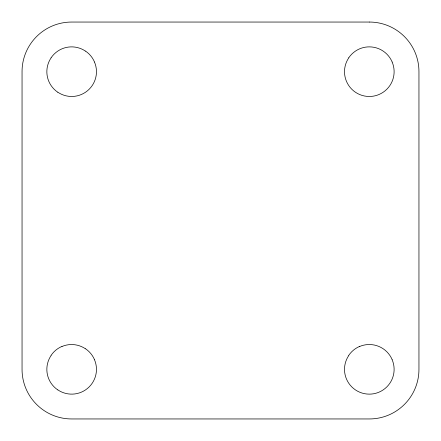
<?xml version="1.0" encoding="UTF-8"?>
<svg xmlns="http://www.w3.org/2000/svg" width="441" height="441" viewBox="0 0 441 441"><rect width="100%" height="100%" fill="white"/><g stroke="black" fill="none" stroke-linecap="round" stroke-linejoin="round"><path stroke-width="0.66" d="M94.512 359.762A24.69 24.69 0 0 1 92.224 383.207A24.878 24.878 0 0 1 81.309 392.187A24.707 24.707 0 0 1 57.859 389.905M57.782 389.905A24.872 24.872 0 0 1 48.797 378.99A24.702 24.702 0 0 1 51.079 355.551M51.084 355.374A24.872 24.872 0 0 1 61.994 346.389M61.994 346.483A24.702 24.702 0 0 1 85.433 348.765M85.521 348.77A24.878 24.878 0 0 1 94.512 359.68M392.17 359.762A24.69 24.69 0 0 1 389.883 383.207A24.878 24.878 0 0 1 378.962 392.187A24.707 24.707 0 0 1 369.31 394.138A24.702 24.702 0 0 1 355.44 389.905A24.872 24.872 0 0 1 346.455 378.99A24.702 24.702 0 0 1 348.737 355.551M348.743 355.374A24.872 24.872 0 0 1 359.652 346.389M359.652 346.483A24.702 24.702 0 0 1 369.31 344.531A24.707 24.707 0 0 1 383.179 348.765A24.878 24.878 0 0 1 392.17 359.68M94.512 62.087A24.702 24.702 0 0 1 92.224 85.543A24.889 24.889 0 0 1 81.309 94.528A24.702 24.702 0 0 1 57.854 92.241M57.782 92.241A24.878 24.878 0 0 1 48.797 81.326A24.707 24.707 0 0 1 51.084 57.876M51.084 57.804A24.878 24.878 0 0 1 61.994 48.819A24.696 24.696 0 0 1 85.438 51.101M85.521 51.106A24.889 24.889 0 0 1 94.512 62.016M392.17 62.087A24.702 24.702 0 0 1 389.883 85.543A24.889 24.889 0 0 1 378.962 94.528A24.702 24.702 0 0 1 369.31 96.48A24.69 24.69 0 0 1 355.44 92.246A24.878 24.878 0 0 1 346.455 81.326A24.707 24.707 0 0 1 348.743 57.876M348.743 57.804A24.878 24.878 0 0 1 359.652 48.819A24.696 24.696 0 0 1 369.31 46.867A24.702 24.702 0 0 1 383.179 51.101A24.889 24.889 0 0 1 392.17 62.016M369.338 22.05L71.663 22.05A49.403 49.403 0 0 0 52.352 25.947A49.756 49.756 0 0 0 30.523 43.924A49.398 49.398 0 0 0 22.05 71.663L22.05 369.338A49.403 49.403 0 0 0 25.947 388.648A49.761 49.761 0 0 0 43.924 410.477A49.403 49.403 0 0 0 71.663 418.95L369.338 418.95A49.403 49.403 0 0 0 388.648 415.053A49.761 49.761 0 0 0 410.477 397.076A49.403 49.403 0 0 0 418.95 369.338L418.95 71.663A49.398 49.398 0 0 0 415.053 52.352A49.756 49.756 0 0 0 397.076 30.523A49.403 49.403 0 0 0 369.338 22.05"/></g></svg>
